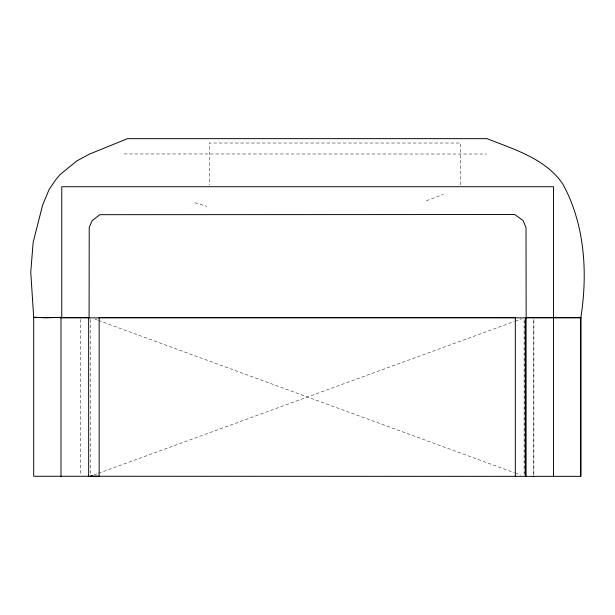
<?xml version="1.0" encoding="UTF-8"?>
<svg xmlns="http://www.w3.org/2000/svg" width="615" height="615" viewBox="0 0 615 615"><rect width="100%" height="100%" fill="white"/><g stroke="black" fill="none" stroke-linecap="round" stroke-linejoin="round"><path stroke-width="0.46" stroke-dasharray="3.08 2.31" d="M426.433 200.774L443.323 194.425M93.941 474.949L97.547 473.627M98.446 473.304L514.301 321.507M515.209 321.176L521.52 318.87M124.038 153.95L486.696 154.027M194.886 202.712L206.825 206.309M94.818 319.124L97.524 320.115M98.431 320.446L514.248 472.712M515.147 473.043L520.559 475.026M460.597 184.831L460.597 143.026L209.277 143.026L209.277 184.831M90.313 319.385L90.328 475.31M80.642 319.385L80.665 475.31M524.165 319.469L524.149 475.395L524.165 319.469M533.835 319.469L533.828 475.395L533.835 319.469"/><path stroke-width="0.92" d="M92.135 475.603L90.328 476.264L580.791 476.348L580.791 317.555L525.402 317.555M89.083 317.855L89.229 227.412L92.219 220.554L99.914 214.681L514.793 214.527L523.134 220.577L526.01 227.681L526.163 317.855M60.578 317.855L580.791 317.855C587.886 273.198 584.896 224.813 563.071 184.454C545.866 158.678 514.286 149.483 487.003 138.652L127.49 138.652L89.436 154.127L76.714 160.999L60.124 174.545L55.481 180.103L49.123 189.458L42.627 205.064L33.141 242.387L30.75 272.245L33.687 317.163L45.379 317.855L61.769 317.309L61.769 186.729L553.477 186.729L553.477 476.348M532.69 476.348L533.835 476.348M580.276 317.855L580.791 317.855M580.791 317.555L580.791 476.348M515.324 476.348L515.324 317.555L99.153 317.471L99.153 476.264L33.687 476.264L33.687 317.471L88.652 317.471L88.675 476.264M61 317.471L61 476.264M525.825 317.555L525.825 476.348L525.825 317.555"/></g></svg>
